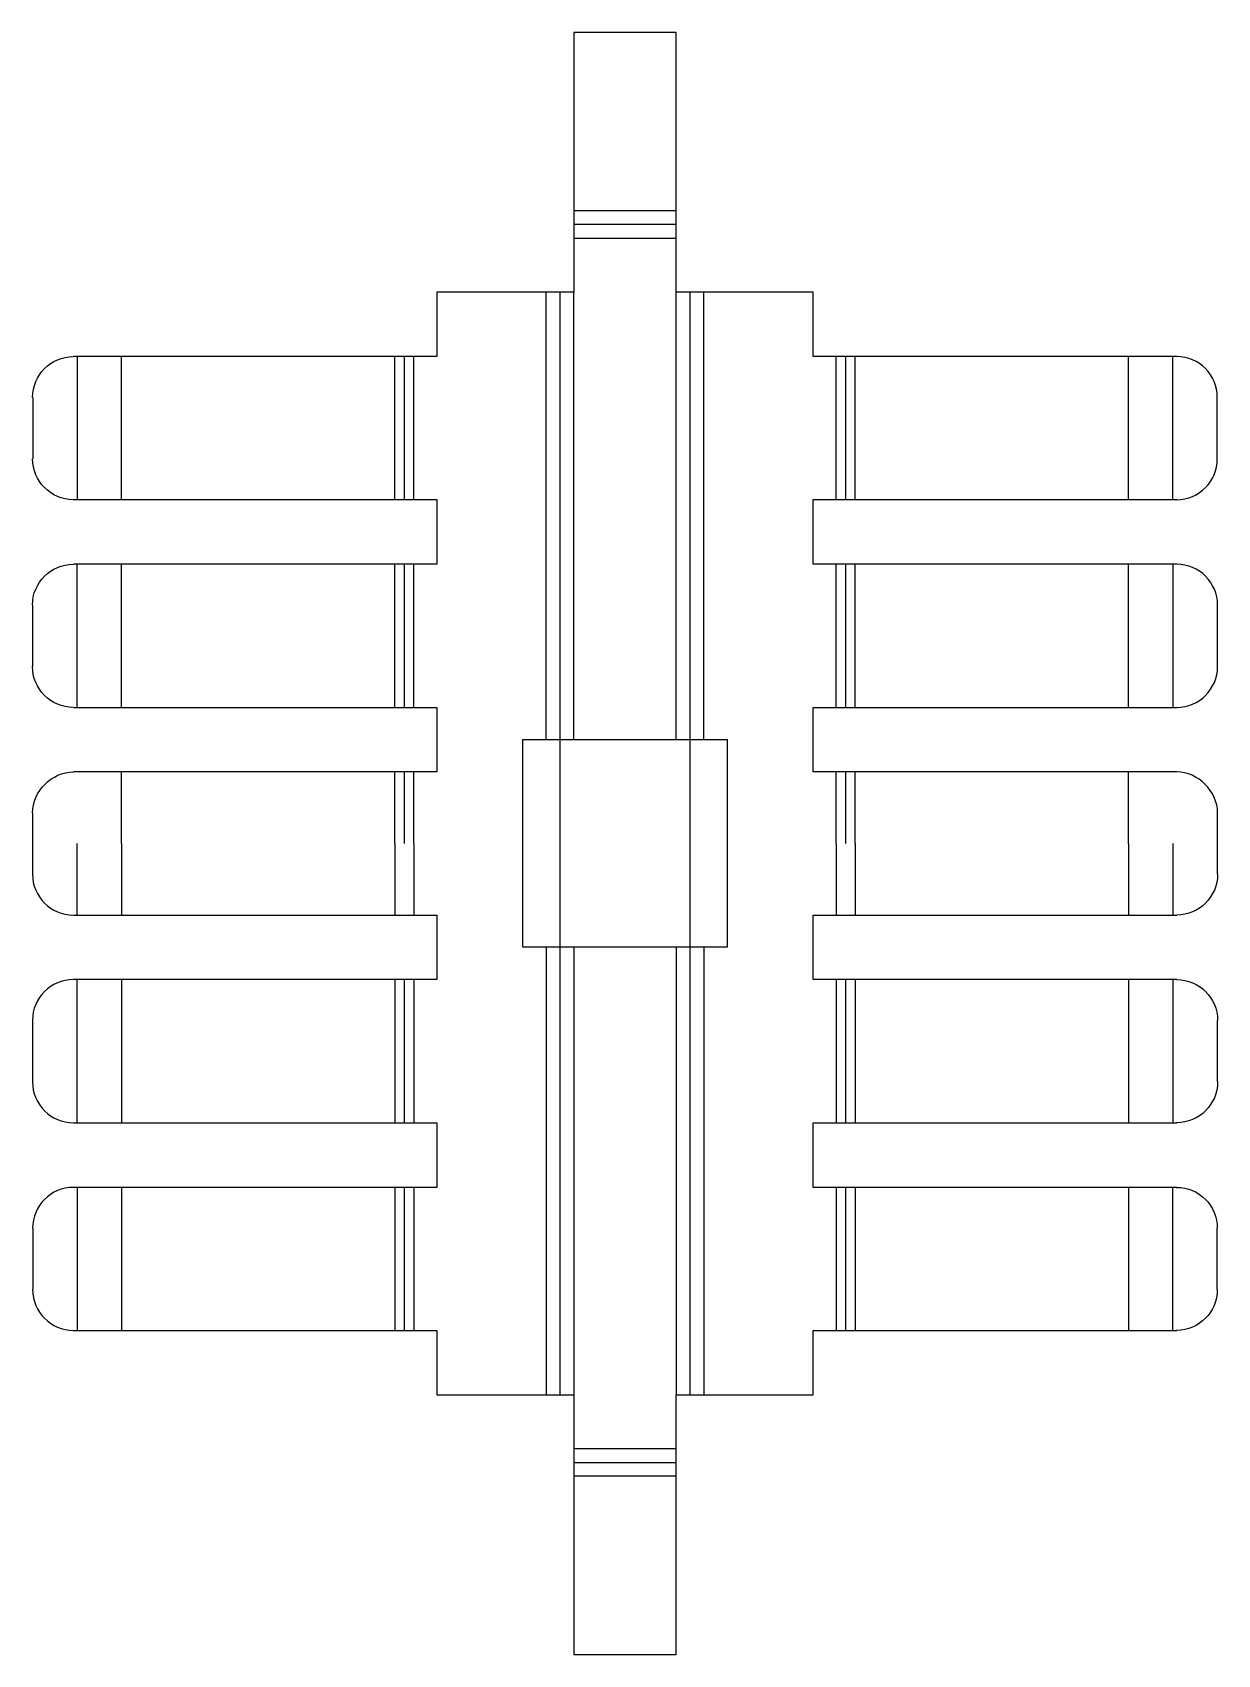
# Model space of a CAD drawing. Header units: millimetres. Extents: x -10.1 to 4.4, y -4 to 15.9.
import ezdxf

# ---------------------------------------------------------------- set-up
doc = ezdxf.new("R2010")
doc.units = ezdxf.units.MM

msp = doc.modelspace()

# ---------------------------------------------------------------- linework, layer by layer
at = {"layer": 'BEND'}
for p, q in [((-2.19, 13.524), (-3.439, 13.524)), ((-3.609, -0.79), (-3.609, 12.7)), ((-2.02, 12.7), (-2.02, -0.79)), ((-9.516, 11.91), (-9.516, 10.161)), ((-5.512, 10.161), (-5.512, 11.91)), ((-0.116, 11.91), (-0.116, 10.161)), ((3.887, 10.161), (3.887, 11.91)), ((-9.517, 9.37), (-9.517, 7.62)), ((-5.512, 7.62), (-5.512, 9.37)), ((-0.116, 9.37), (-0.116, 7.62)), ((3.889, 7.62), (3.889, 9.37)), ((-5.512, 5.955), (-5.512, 6.83)), ((-0.116, 6.83), (-0.116, 5.955)), ((-9.517, 5.955, 0), (-9.517, 5.08, 0)), ((3.889, 5.08, 0), (3.889, 5.955, 0)), ((-9.517, 4.29, 0), (-9.517, 2.54, 0)), ((-5.512, 2.54, 0), (-5.512, 4.29, 0)), ((-0.116, 4.29), (-0.116, 2.54)), ((3.889, 2.54), (3.889, 4.29)), ((-9.516, 1.749), (-9.516, 0)), ((-5.512, 0), (-5.512, 1.749, 0)), ((-0.116, 1.749), (-0.116, 0)), ((3.887, 0), (3.887, 1.749)), ((-3.439, -1.615), (-2.19, -1.615))]:
    msp.add_line(p, q, dxfattribs=at)
at = {"layer": 'BEND_EXTENT'}
for p, q in [((-2.19, 13.694), (-3.439, 13.694)), ((-2.19, 13.355), (-3.439, 13.355)), ((-3.778, 7.225), (-3.778, 12.7)), ((-3.439, 7.225), (-3.439, 12.7)), ((-2.189, 7.225), (-2.189, 12.7)), ((-1.85, 7.225), (-1.85, 12.7)), ((-8.973, 10.161), (-8.973, 11.91)), ((-5.628, 10.161), (-5.628, 11.91)), ((-5.396, 10.161), (-5.396, 11.91)), ((-0.233, 10.161), (-0.233, 11.91)), ((0, 10.161), (0, 11.91)), ((3.345, 10.161), (3.345, 11.91)), ((-8.973, 7.62), (-8.973, 9.37)), ((-5.628, 7.62), (-5.628, 9.37)), ((-5.396, 7.62), (-5.396, 9.37)), ((-0.233, 7.62), (-0.233, 9.37)), ((0, 7.62), (0, 9.37)), ((3.345, 7.62), (3.345, 9.37)), ((-8.973, 5.955), (-8.973, 6.83)), ((-5.628, 5.955), (-5.628, 6.83)), ((-5.396, 5.955), (-5.396, 6.83)), ((-0.233, 5.955), (-0.233, 6.83)), ((0, 5.955), (0, 6.83)), ((3.345, 5.955), (3.345, 6.83)), ((-8.973, 5.955), (-8.973, 5.08, 0)), ((-5.628, 5.955), (-5.628, 5.08, 0)), ((-5.396, 5.955), (-5.396, 5.08)), ((-0.233, 5.955), (-0.233, 5.08)), ((0, 5.955), (0, 5.08, 0)), ((3.345, 5.955), (3.345, 5.08, 0)), ((-3.778, 4.685), (-3.778, -0.79)), ((-3.439, 4.685), (-3.439, -0.79)), ((-2.189, 4.685), (-2.189, -0.79)), ((-1.85, 4.685), (-1.85, -0.79)), ((-8.973, 4.29), (-8.973, 2.54)), ((-5.628, 4.29), (-5.628, 2.54)), ((-5.396, 4.29), (-5.396, 2.54)), ((-0.233, 4.29), (-0.233, 2.54)), ((0, 4.29), (0, 2.54)), ((3.345, 4.29), (3.345, 2.54)), ((-8.973, 1.749), (-8.973, 0)), ((-5.628, 1.749), (-5.628, 0)), ((-5.396, 1.749), (-5.396, 0)), ((-0.233, 1.749), (-0.233, 0)), ((0, 1.749), (0, 0)), ((3.345, 1.749), (3.345, 0)), ((-3.439, -1.445), (-2.19, -1.445)), ((-2.19, -1.784), (-3.439, -1.784))]:
    msp.add_line(p, q, dxfattribs=at)
at = {"layer": 'INTERIOR_PROFILES'}
msp.add_lwpolyline([(-1.565, 4.685), (-4.064, 4.685), (-4.064, 7.225), (-1.565, 7.225)], close=True, dxfattribs=at)
at = {"layer": 'OUTER_PROFILES'}
for p, q in [((-2.19, 15.875), (-3.439, 15.875)), ((-3.439, 15.875), (-3.439, 12.7)), ((-2.19, 12.7), (-2.19, 15.875)), ((-3.439, 12.7), (-5.115, 12.7)), ((-5.115, 12.7), (-5.115, 11.91)), ((-0.513, 12.7), (-2.19, 12.7)), ((-0.513, 11.91), (-0.513, 12.7)), ((-8.973, 11.91), (-9.561, 11.91)), ((-5.628, 11.91), (-8.973, 11.91)), ((-5.396, 11.91), (-5.628, 11.91)), ((-5.115, 11.91), (-5.396, 11.91)), ((-0.233, 11.91), (-0.513, 11.91)), ((0, 11.91), (-0.233, 11.91)), ((3.345, 11.91), (0, 11.91)), ((3.933, 11.91), (3.345, 11.91)), ((-10.058, 11.41), (-10.058, 10.66)), ((4.43, 10.66), (4.43, 11.41)), ((-9.561, 10.161), (-8.973, 10.161)), ((-8.973, 10.161), (-5.628, 10.161)), ((-5.628, 10.161), (-5.396, 10.161)), ((-5.396, 10.161), (-5.115, 10.161)), ((-5.115, 10.161), (-5.115, 9.37)), ((-0.513, 9.37), (-0.513, 10.161)), ((-0.513, 10.161), (-0.233, 10.161)), ((-0.233, 10.161), (0, 10.161)), ((0, 10.161), (3.345, 10.161)), ((3.345, 10.161), (3.933, 10.161)), ((-8.973, 9.37), (-9.561, 9.37)), ((-5.628, 9.37), (-8.973, 9.37)), ((-5.396, 9.37), (-5.628, 9.37)), ((-5.115, 9.37), (-5.396, 9.37)), ((-0.233, 9.37), (-0.513, 9.37)), ((0, 9.37), (-0.233, 9.37)), ((3.345, 9.37), (0, 9.37)), ((3.933, 9.37), (3.345, 9.37)), ((-10.061, 8.87), (-10.061, 8.12)), ((4.433, 8.12), (4.433, 8.87)), ((-9.561, 7.62), (-8.973, 7.62)), ((-8.973, 7.62), (-5.628, 7.62)), ((-5.628, 7.62), (-5.396, 7.62)), ((-5.396, 7.62), (-5.115, 7.62)), ((-5.115, 7.62), (-5.115, 6.83)), ((-0.513, 6.83), (-0.513, 7.62)), ((-0.513, 7.62), (-0.233, 7.62)), ((-0.233, 7.62), (0, 7.62)), ((0, 7.62), (3.345, 7.62)), ((3.345, 7.62), (3.933, 7.62)), ((-8.973, 6.83), (-9.561, 6.83)), ((-5.628, 6.83), (-8.973, 6.83)), ((-5.396, 6.83), (-5.628, 6.83)), ((-5.115, 6.83), (-5.396, 6.83)), ((-0.233, 6.83), (-0.513, 6.83)), ((0, 6.83), (-0.233, 6.83)), ((3.345, 6.83), (0, 6.83)), ((3.933, 6.83), (3.345, 6.83)), ((-10.061, 6.33), (-10.061, 5.955)), ((4.433, 5.955), (4.433, 6.33)), ((-10.061, 5.955), (-10.061, 5.58)), ((4.433, 5.58), (4.433, 5.955)), ((-9.561, 5.08), (-8.973, 5.08)), ((-8.973, 5.08), (-5.628, 5.08)), ((-5.628, 5.08), (-5.396, 5.08)), ((-5.396, 5.08), (-5.115, 5.08)), ((-5.115, 5.08), (-5.115, 4.29)), ((-0.513, 4.29), (-0.513, 5.08)), ((-0.513, 5.08), (-0.233, 5.08)), ((-0.233, 5.08), (0, 5.08)), ((0, 5.08), (3.345, 5.08)), ((3.345, 5.08), (3.933, 5.08)), ((-8.973, 4.29), (-9.561, 4.29)), ((-5.628, 4.29), (-8.973, 4.29)), ((-5.396, 4.29), (-5.628, 4.29)), ((-5.115, 4.29), (-5.396, 4.29)), ((-0.233, 4.29), (-0.513, 4.29)), ((0, 4.29), (-0.233, 4.29)), ((3.345, 4.29), (0, 4.29)), ((3.933, 4.29), (3.345, 4.29)), ((-10.061, 3.79), (-10.061, 3.04)), ((4.433, 3.04), (4.433, 3.79)), ((-9.561, 2.54), (-8.973, 2.54)), ((-8.973, 2.54), (-5.628, 2.54)), ((-5.628, 2.54), (-5.396, 2.54)), ((-5.396, 2.54), (-5.115, 2.54)), ((-5.115, 2.54), (-5.115, 1.749)), ((-0.513, 1.749), (-0.513, 2.54)), ((-0.513, 2.54), (-0.233, 2.54)), ((-0.233, 2.54), (0, 2.54)), ((0, 2.54), (3.345, 2.54)), ((3.345, 2.54), (3.933, 2.54)), ((-8.973, 1.749), (-9.561, 1.749)), ((-5.628, 1.749), (-8.973, 1.749)), ((-5.396, 1.749), (-5.628, 1.749)), ((-5.115, 1.749), (-5.396, 1.749)), ((-0.233, 1.749), (-0.513, 1.749)), ((0, 1.749), (-0.233, 1.749)), ((3.345, 1.749), (0, 1.749)), ((3.933, 1.749), (3.345, 1.749)), ((-10.058, 1.25), (-10.058, 0.5)), ((4.43, 0.5), (4.43, 1.25)), ((-9.561, 0), (-8.973, 0)), ((-8.973, 0), (-5.628, 0)), ((-5.628, 0), (-5.396, 0)), ((-5.396, 0), (-5.115, 0)), ((-0.513, -0.79), (-0.513, 0)), ((-0.513, 0), (-0.233, 0)), ((-0.233, 0), (0, 0)), ((0, 0), (3.345, 0)), ((3.345, 0), (3.933, 0)), ((-5.115, 0), (-5.115, -0.79)), ((-5.115, -0.79), (-3.439, -0.79)), ((-3.439, -0.79), (-3.439, -3.965)), ((-2.19, -3.965), (-2.19, -0.79)), ((-2.19, -0.79), (-0.513, -0.79)), ((-3.439, -3.965), (-2.19, -3.965))]:
    msp.add_line(p, q, dxfattribs=at)
at = {"layer": 'OUTER_PROFILES', "extrusion": (0, 0, -1)}
for centre, radius, start, end in [((9.56, 11.411), 0.499, -0.1056, 89.8147), ((9.56, 10.659), 0.499, -89.8197, 0.098), ((9.561, 8.87), 0.5, 0, 90), ((9.561, 8.12), 0.5, -90, 0), ((-3.933, 5.58), 0.5, 180, 270), ((-3.933, 3.79), 0.5, 90, 180), ((-3.933, 3.04), 0.5, 180, 270), ((-3.931, 1.25), 0.499, 90.1803, 180.098), ((-3.931, 0.499), 0.499, 179.8944, 269.8147)]:
    msp.add_arc(centre, radius, start, end, dxfattribs=at)
at = {"layer": 'OUTER_PROFILES'}
for centre, radius, start, end in [((3.931, 11.411), 0.499, -0.1056, 89.8147), ((3.931, 10.659), 0.499, -89.8197, 0.098), ((3.933, 8.87), 0.5, 0, 90), ((3.933, 8.12), 0.5, -90, 0), ((-9.561, 5.58), 0.5, 180, 270), ((-9.561, 3.79), 0.5, 90, 180), ((-9.561, 3.04), 0.5, 180, 270), ((-9.56, 1.25), 0.499, 90.1803, 180.098), ((-9.56, 0.499), 0.499, 179.8944, 269.8147)]:
    msp.add_arc(centre, radius, start, end, dxfattribs=at)
for points in [[(-10.061, 6.33), (-10.061, 6.592), (-9.823, 6.83), (-9.561, 6.83)], [(4.433, 6.33), (4.433, 6.592), (4.195, 6.83), (3.933, 6.83)]]:
    msp.add_open_spline(points, degree=3, dxfattribs=at)

doc.saveas('drawing.dxf')
